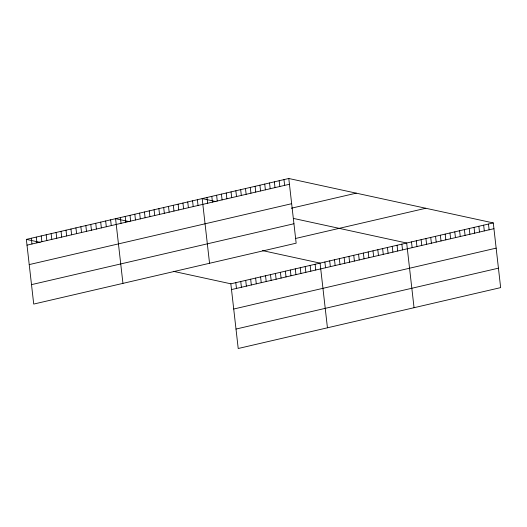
<?xml version="1.0" encoding="UTF-8"?>
<svg xmlns="http://www.w3.org/2000/svg" width="527" height="527" viewBox="0 0 527 527"><rect width="100%" height="100%" fill="white"/><g stroke="black" fill="none" stroke-linecap="round" stroke-linejoin="round"><path stroke-width="0.79" d="M288.783 178.495L296.154 243.184L33.721 304.072L26.35 239.383L288.783 178.495L493.279 222.928L500.65 287.617L238.217 348.505L230.846 283.816L173.33 271.319M27.009 245.154L289.442 184.266M29.222 264.594L291.655 203.705M291.312 208.224L356.265 193.159M31.508 284.633L293.941 223.744M295.891 238.402L425.796 208.264M230.846 283.816L493.279 222.928M231.505 289.58L493.937 228.692M233.718 309.026L496.151 248.138M236.004 329.059L498.437 268.171M215.984 201.591L202.184 198.587L209.548 263.283M293.849 218.507L406.679 243.019L414.044 307.709M129.379 221.683L115.578 218.679L122.949 283.374M262.558 250.615L320.073 263.111L327.445 327.801M26.35 239.383L40.151 242.38M488.47 224.041L489.128 229.812M483.654 225.161L484.313 230.925M478.845 226.274L479.504 232.045M474.036 227.387L474.689 233.158M469.221 228.507L469.88 234.271M464.412 229.62L465.071 235.391M459.603 230.74L460.255 236.504M454.788 231.854L455.447 237.624M449.979 232.974L450.638 238.738M445.163 234.087L445.822 239.857M440.355 235.207L441.013 240.971M435.546 236.32L436.198 242.091M430.73 237.44L431.389 243.204M425.921 238.553L426.58 244.324M421.113 239.666L421.765 245.437M416.297 240.786L416.956 246.55M411.488 241.9L412.147 247.67M401.864 244.133L402.523 249.903M397.055 245.253L397.714 251.017M392.24 246.366L392.898 252.137M387.431 247.486L388.089 253.25M382.622 248.599L383.274 254.37M377.806 249.719L378.465 255.483M372.997 250.832L373.656 256.603M368.189 251.946L368.841 257.716M363.373 253.065L364.032 258.836M358.564 254.179L359.223 259.949M353.749 255.299L354.407 261.063M348.94 256.412L349.599 262.183M344.131 257.532L344.79 263.296M339.316 258.645L339.974 264.416M334.507 259.765L335.165 265.529M329.698 260.878L330.35 266.649M324.882 261.998L325.541 267.762M315.113 264.264L315.772 270.028M310.159 265.41L310.818 271.181M305.199 266.563L305.858 272.327M300.245 267.709L300.904 273.48M295.285 268.862L295.943 274.633M283.974 179.608L284.633 185.379M290.331 270.015L290.99 275.779M279.158 180.728L279.817 186.492M285.37 271.161L286.029 276.932M274.35 181.841L275.008 187.612M280.417 272.314L281.075 278.078M269.541 182.961L270.193 188.725M275.456 273.46L276.115 279.231M264.725 184.075L265.384 189.845M270.503 274.613L271.161 280.384M259.916 185.194L260.575 190.958M265.542 275.766L266.201 281.53M255.108 186.308L255.76 192.078M260.588 276.912L261.247 282.683M250.292 187.428L250.951 193.192M245.483 188.541L246.142 194.311M255.628 278.065L256.287 283.829M240.668 189.661L241.326 195.425M250.674 279.211L251.333 284.982M235.859 190.774L236.518 196.545M245.714 280.364L246.372 286.128M231.05 191.887L231.709 197.658M240.76 281.517L241.419 287.281M226.235 193.007L226.893 198.778M235.8 282.663L236.458 288.434M221.426 194.12L222.084 199.891M216.617 195.24L217.269 201.004M211.801 196.354L212.46 202.124M206.992 197.473L207.651 203.238M197.368 199.707L198.027 205.471M192.559 200.82L193.218 206.591M187.744 201.94L188.402 207.704M182.935 203.053L183.594 208.824M178.126 204.173L178.778 209.937M173.311 205.286L173.969 211.057M168.502 206.4L169.16 212.17M163.693 207.519L164.345 213.283M158.877 208.633L159.536 214.403M154.068 209.753L154.727 215.517M149.26 210.866L149.912 216.637M144.444 211.986L145.103 217.75M139.635 213.099L140.294 218.87M134.82 214.219L135.479 219.983M130.011 215.332L130.67 221.103M125.202 216.452L125.854 222.216M120.387 217.565L121.045 223.336M110.617 219.831L111.276 225.602M105.663 220.984L106.322 226.748M100.703 222.13L101.362 227.901M95.749 223.283L96.408 229.047M90.789 224.43L91.448 230.2M85.835 225.582L86.494 231.353M80.875 226.735L81.533 232.499M75.921 227.881L76.58 233.652M70.961 229.034L71.619 234.798M66.007 230.18L66.665 235.951M61.046 231.333L61.705 237.104M56.093 232.486L56.751 238.25M51.132 233.632L51.791 239.403M46.178 234.785L46.837 240.549M41.218 235.931L41.877 241.702M36.264 237.084L36.923 242.848M31.304 238.237L31.963 244.001"/></g></svg>
